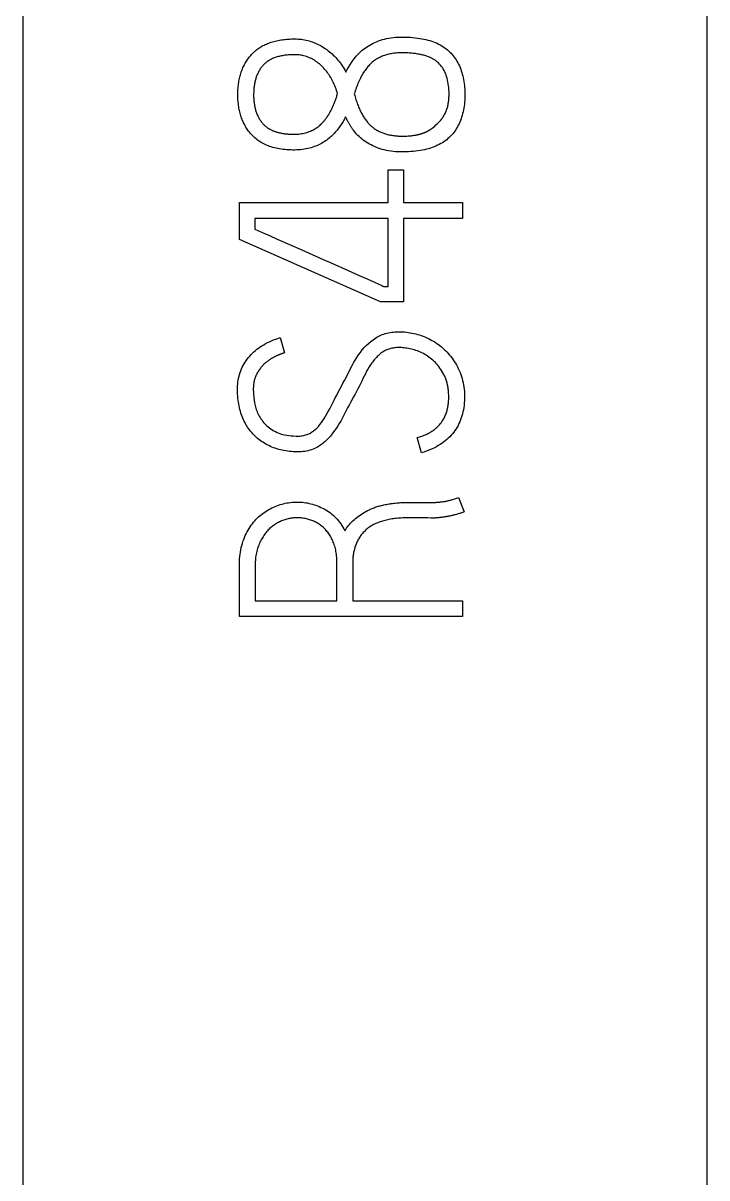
# Model space of a CAD drawing. Header units: inches. Extents: x 9000 to 22395, y 8106 to 17135.
# Drawn here: x 10056.42 to 10067.31, y 8318.05 to 8336.45 of the extents above; entities that cross this region are included whole.
import ezdxf

# ---------------------------------------------------------------- set-up
doc = ezdxf.new("R2010")
doc.units = ezdxf.units.IN
doc.header["$MEASUREMENT"] = 0
doc.layers.add('20000_FRONT_O', color=7, linetype='Continuous')
doc.layers.add('20500_FRONT_O_LABELING', color=7, linetype='Continuous')

# ---------------------------------------------------------------- blocks, each defined once
blk = doc.blocks.new('A$C21A67833')
at = {"layer": '20000_FRONT_O', "linetype": 'Continuous'}
for p, q in [((0, 0), (0, 100)), ((4.9, 28.9), (4.9, 8.3))]:
    blk.add_line(p, q, dxfattribs=at)
at = {"layer": '20500_FRONT_O_LABELING', "linetype": 'Continuous'}
for p, q in [((2.6153, 17.2055), (2.7261, 17.2055)), ((2.6153, 16.9701), (2.6153, 17.2055)), ((2.7261, 17.2055), (2.7261, 16.9701)), ((1.55, 16.9701), (2.6153, 16.9701)), ((1.55, 16.7062), (1.55, 16.9701)), ((2.7261, 16.9701), (3.15, 16.9701)), ((3.15, 16.9701), (3.15, 16.857)), ((2.6153, 16.857), (1.6608, 16.857)), ((1.6608, 16.857), (1.6608, 16.7793)), ((2.6153, 16.3687), (2.6153, 16.857)), ((3.15, 16.857), (2.7261, 16.857)), ((2.7261, 16.857), (2.7261, 16.2579)), ((1.6608, 16.7793), (1.7262, 16.7509)), ((1.7262, 16.7509), (1.7654, 16.7338)), ((1.7654, 16.7338), (1.8214, 16.7091)), ((2.5619, 16.2579), (1.55, 16.7062)), ((1.8214, 16.7091), (1.9971, 16.6318)), ((1.9971, 16.6318), (2.1506, 16.5636)), ((2.1506, 16.5636), (2.2126, 16.536)), ((2.2126, 16.536), (2.3289, 16.484)), ((2.3289, 16.484), (2.4082, 16.4488)), ((2.4082, 16.4488), (2.4662, 16.423)), ((2.4662, 16.423), (2.4973, 16.4091)), ((2.4973, 16.4091), (2.5713, 16.3757)), ((2.5863, 16.3687), (2.6153, 16.3687)), ((2.7261, 16.2579), (2.5619, 16.2579)), ((1.8429, 16.0024), (1.8741, 15.8935)), ((2.8548, 15.177), (2.824, 15.2856)), ((2.8678, 14.8194), (2.9091, 14.8194)), ((3.1211, 14.8571), (3.1611, 14.7528)), ((2.9013, 14.7109), (2.7546, 14.7108)), ((2.9215, 14.7086), (2.9013, 14.7109)), ((1.6631, 14.3712), (1.6631, 14.116)), ((2.2489, 14.116), (2.2489, 14.3919)), ((2.362, 14.3742), (2.362, 14.116)), ((1.6631, 14.116), (2.2489, 14.116)), ((2.362, 14.116), (3.15, 14.116)), ((3.15, 14.116), (3.15, 14.0029)), ((3.15, 14.0029), (1.55, 14.0029))]:
    blk.add_line(p, q, dxfattribs=at)
for points in [[(1.6387, 17.4561), (1.6329, 17.4627), (1.6272, 17.4693), (1.6217, 17.4762), (1.6164, 17.4831), (1.6112, 17.4902), (1.6062, 17.4974), (1.6014, 17.5047), (1.5968, 17.5121), (1.5924, 17.5197), (1.5881, 17.5274), (1.584, 17.5352), (1.5801, 17.5432), (1.5764, 17.5512), (1.5728, 17.5594), (1.5694, 17.5678), (1.5662, 17.5762), (1.5632, 17.5848), (1.5603, 17.5935), (1.5576, 17.6024), (1.5552, 17.6113), (1.5528, 17.6204), (1.5507, 17.6296), (1.5487, 17.639), (1.547, 17.6485), (1.5454, 17.6581), (1.5439, 17.6678), (1.5427, 17.6777), (1.5416, 17.6877), (1.5407, 17.6978), (1.54, 17.708), (1.5395, 17.7184), (1.5391, 17.7289), (1.539, 17.7503), (1.5392, 17.7609), (1.5395, 17.7714), (1.54, 17.7817), (1.5407, 17.7919), (1.5416, 17.802), (1.5427, 17.812), (1.5439, 17.8218), (1.5453, 17.8315), (1.5469, 17.8411), (1.5486, 17.8506), (1.5506, 17.8599), (1.5526, 17.869), (1.5549, 17.8781), (1.5574, 17.887), (1.56, 17.8958), (1.5628, 17.9045), (1.5657, 17.913), (1.5689, 17.9214), (1.5722, 17.9296), (1.5757, 17.9378), (1.5793, 17.9458), (1.5832, 17.9537), (1.5872, 17.9614), (1.5913, 17.969), (1.5957, 17.9765), (1.6002, 17.9839), (1.6049, 17.9911), (1.6098, 17.9982), (1.6148, 18.0052), (1.62, 18.012), (1.6254, 18.0187), (1.631, 18.0253), (1.6367, 18.0317), (1.6426, 18.038), (1.6487, 18.0442), (1.655, 18.0502), (1.6614, 18.0559), (1.668, 18.0615), (1.6748, 18.0669), (1.6818, 18.0722), (1.6889, 18.0772), (1.6962, 18.0821), (1.7037, 18.0867), (1.7114, 18.0912), (1.7192, 18.0955), (1.7272, 18.0997), (1.7354, 18.1036), (1.7438, 18.1073), (1.7523, 18.1109), (1.761, 18.1143), (1.7699, 18.1175), (1.7789, 18.1205), (1.7881, 18.1234), (1.7975, 18.126), (1.8071, 18.1285), (1.8169, 18.1308), (1.8268, 18.1329), (1.8369, 18.1348), (1.8471, 18.1365), (1.8576, 18.1381), (1.8682, 18.1395), (1.879, 18.1407), (1.8899, 18.1417), (1.901, 18.1425), (1.9123, 18.1431), (1.9238, 18.1436), (1.9354, 18.1438), (1.9472, 18.1439), (1.9591, 18.1438), (1.9708, 18.1432), (1.9825, 18.1424), (1.9941, 18.1411), (2.0056, 18.1396), (2.0169, 18.1376), (2.0282, 18.1354), (2.0395, 18.1327), (2.0506, 18.1298), (2.0616, 18.1264), (2.0725, 18.1227), (2.0834, 18.1187), (2.0941, 18.1143), (2.1048, 18.1096), (2.1153, 18.1045), (2.1258, 18.0991), (2.1362, 18.0933), (2.1465, 18.0872), (2.1567, 18.0807), (2.1667, 18.0739), (2.1766, 18.0669), (2.1863, 18.0595), (2.1957, 18.052), (2.205, 18.0441), (2.2141, 18.036), (2.2229, 18.0276), (2.2316, 18.019), (2.2401, 18.0101), (2.2484, 18.0009), (2.2564, 17.9915), (2.2643, 17.9818), (2.2719, 17.9719), (2.2794, 17.9617), (2.2867, 17.9512), (2.2937, 17.9404), (2.3005, 17.9294), (2.3072, 17.9182), (2.3136, 17.9066)], [(2.3136, 17.9066), (2.3184, 17.9161), (2.3234, 17.9255), (2.3342, 17.9444), (2.3459, 17.9633), (2.3585, 17.9821), (2.3651, 17.9916), (2.372, 18.001), (2.3793, 18.0102), (2.3869, 18.0193), (2.3949, 18.0282), (2.4033, 18.0369), (2.412, 18.0454), (2.4212, 18.0538), (2.4307, 18.062), (2.4405, 18.07), (2.4508, 18.0778), (2.4614, 18.0853), (2.4724, 18.0926), (2.4838, 18.0995), (2.4956, 18.106), (2.5077, 18.1123), (2.5203, 18.1182), (2.5332, 18.1238), (2.5465, 18.1291), (2.5603, 18.1341), (2.5744, 18.1388), (2.589, 18.1429), (2.6042, 18.1464), (2.6198, 18.1495), (2.6359, 18.1521), (2.6525, 18.1541), (2.6696, 18.1556), (2.6872, 18.1567), (2.7052, 18.1572), (2.7236, 18.1572), (2.7417, 18.1569), (2.7595, 18.1563), (2.7768, 18.1553), (2.7938, 18.154), (2.8103, 18.1523), (2.8265, 18.1503), (2.8422, 18.148), (2.8576, 18.1454), (2.8725, 18.1424), (2.8871, 18.1391), (2.9013, 18.1354), (2.915, 18.1315), (2.9284, 18.1272), (2.9414, 18.1225), (2.954, 18.1175), (2.9662, 18.1122), (2.978, 18.1066), (2.9894, 18.1006), (3.0004, 18.0943), (3.011, 18.0877), (3.0213, 18.0807), (3.0311, 18.0734), (3.0405, 18.0657), (3.0496, 18.0577), (3.0582, 18.0494), (3.0665, 18.0408), (3.0745, 18.0319), (3.0821, 18.0227), (3.0894, 18.0133), (3.0964, 18.0036), (3.103, 17.9936), (3.1093, 17.9833), (3.1153, 17.9727), (3.1209, 17.9619), (3.1262, 17.9508), (3.1311, 17.9394), (3.1357, 17.9277), (3.14, 17.9157), (3.144, 17.9035), (3.1476, 17.891), (3.1509, 17.8782), (3.1539, 17.8652), (3.1565, 17.8518), (3.1588, 17.8382), (3.1608, 17.8243), (3.1624, 17.8102), (3.1637, 17.7957), (3.1646, 17.781), (3.1653, 17.766), (3.1656, 17.7507), (3.1655, 17.7353), (3.1652, 17.72), (3.1645, 17.7051), (3.1634, 17.6904), (3.162, 17.676), (3.1603, 17.6619), (3.1582, 17.648), (3.1558, 17.6345), (3.153, 17.6212), (3.1499, 17.6082), (3.1465, 17.5954), (3.1427, 17.5829), (3.1386, 17.5707), (3.1341, 17.5588), (3.1293, 17.5472), (3.1242, 17.5358), (3.1187, 17.5247), (3.1129, 17.5139), (3.1067, 17.5034), (3.1002, 17.4931), (3.0933, 17.4832), (3.0861, 17.4735), (3.0786, 17.4641), (3.0707, 17.4549), (3.0625, 17.446), (3.0539, 17.4375), (3.0449, 17.4292), (3.0356, 17.4213), (3.0258, 17.4138), (3.0155, 17.4065), (3.0049, 17.3997), (2.9939, 17.3931), (2.9824, 17.3869), (2.9706, 17.3811), (2.9583, 17.3756), (2.9456, 17.3704), (2.9326, 17.3656), (2.9191, 17.3611), (2.9051, 17.357), (2.8908, 17.3532), (2.8761, 17.3497), (2.8609, 17.3466), (2.8454, 17.3438), (2.8294, 17.3414), (2.8131, 17.3393), (2.7963, 17.3375), (2.7791, 17.3361), (2.7615, 17.3351), (2.7434, 17.3343), (2.725, 17.3339), (2.7062, 17.3339), (2.6878, 17.3343), (2.6698, 17.3353), (2.6524, 17.3367), (2.6355, 17.3387), (2.6191, 17.3412), (2.6032, 17.3441), (2.5879, 17.3476), (2.5731, 17.3516), (2.5589, 17.356), (2.545, 17.3608), (2.5316, 17.366), (2.5185, 17.3715), (2.5058, 17.3773), (2.4935, 17.3834), (2.4815, 17.3899), (2.4699, 17.3967), (2.4587, 17.4038), (2.4479, 17.4112), (2.4374, 17.419), (2.4273, 17.427), (2.4175, 17.4352), (2.4081, 17.4437), (2.3991, 17.4525), (2.3904, 17.4615), (2.3821, 17.4708), (2.3742, 17.4804), (2.3666, 17.4902)], [(2.2535, 17.7513), (2.25, 17.7629), (2.2464, 17.7743), (2.2426, 17.7856), (2.2386, 17.7966), (2.2343, 17.8073), (2.2299, 17.8179), (2.2253, 17.8283), (2.2204, 17.8384), (2.2154, 17.8483), (2.2101, 17.8581), (2.2046, 17.8675), (2.199, 17.8768), (2.1931, 17.8859), (2.187, 17.8947), (2.1807, 17.9034), (2.1742, 17.9118), (2.1675, 17.92), (2.1606, 17.928), (2.1534, 17.9357), (2.1461, 17.9433), (2.1385, 17.9506), (2.1308, 17.9577), (2.1229, 17.9645), (2.115, 17.971), (2.107, 17.9771), (2.0989, 17.9829), (2.0907, 17.9884), (2.0824, 17.9935), (2.074, 17.9983), (2.0656, 18.0028), (2.057, 18.0069), (2.0484, 18.0107), (2.0397, 18.0142), (2.0309, 18.0174), (2.022, 18.0202), (2.013, 18.0227), (2.0039, 18.0248), (1.9948, 18.0266), (1.9855, 18.0281), (1.9761, 18.0293), (1.9667, 18.0301), (1.9571, 18.0306), (1.9475, 18.0308), (1.9379, 18.0307), (1.9285, 18.0305), (1.9192, 18.0302), (1.9101, 18.0297), (1.9011, 18.0291), (1.8924, 18.0283), (1.8838, 18.0274), (1.8753, 18.0263), (1.8671, 18.0251), (1.859, 18.0237), (1.8511, 18.0223), (1.8433, 18.0206), (1.8357, 18.0188), (1.8283, 18.0169), (1.821, 18.0149), (1.8139, 18.0127), (1.807, 18.0103), (1.8003, 18.0078), (1.7937, 18.0052), (1.7873, 18.0024), (1.781, 17.9995), (1.7749, 17.9964), (1.769, 17.9932), (1.7633, 17.9899), (1.7577, 17.9864), (1.7523, 17.9828), (1.747, 17.979), (1.7419, 17.975), (1.737, 17.971), (1.7323, 17.9668), (1.7277, 17.9624), (1.7233, 17.9579), (1.7191, 17.9533), (1.715, 17.9485), (1.711, 17.9437), (1.7072, 17.9387), (1.7034, 17.9336), (1.6998, 17.9284), (1.6964, 17.9231), (1.6931, 17.9176), (1.6899, 17.9121), (1.6868, 17.9064), (1.6839, 17.9007), (1.681, 17.8948), (1.6784, 17.8888), (1.6758, 17.8827), (1.6734, 17.8764), (1.6711, 17.8701), (1.6689, 17.8636), (1.6669, 17.8571), (1.665, 17.8504), (1.6632, 17.8436), (1.6616, 17.8367), (1.6601, 17.8297), (1.6587, 17.8226), (1.6574, 17.8153), (1.6563, 17.808), (1.6553, 17.8005), (1.6545, 17.7929), (1.6538, 17.7852), (1.6532, 17.7774), (1.6527, 17.7695), (1.6524, 17.7614), (1.6521, 17.7532), (1.6521, 17.745), (1.6521, 17.7367), (1.6523, 17.7285), (1.6526, 17.7205), (1.6531, 17.7125), (1.6537, 17.7047), (1.6544, 17.6969), (1.6552, 17.6893), (1.6562, 17.6818), (1.6573, 17.6744), (1.6585, 17.6672), (1.6599, 17.66), (1.6614, 17.653), (1.663, 17.646), (1.6647, 17.6392), (1.6666, 17.6325), (1.6686, 17.6259), (1.6708, 17.6194), (1.673, 17.6131), (1.6755, 17.6068), (1.678, 17.6007), (1.6807, 17.5946), (1.6835, 17.5887), (1.6864, 17.5829), (1.6895, 17.5772), (1.6927, 17.5716), (1.696, 17.5662), (1.6994, 17.5608), (1.703, 17.5556), (1.7068, 17.5504), (1.7106, 17.5454), (1.7146, 17.5405), (1.7187, 17.5357)], [(2.9306, 17.5036), (2.94, 17.5111), (2.9494, 17.519), (2.9589, 17.5273), (2.9683, 17.5361), (2.9777, 17.5452), (2.9824, 17.5499), (2.987, 17.5548), (2.9913, 17.5597), (2.9956, 17.5648), (2.9997, 17.5699), (3.0036, 17.5752), (3.0074, 17.5805), (3.011, 17.586), (3.0145, 17.5916), (3.0178, 17.5972), (3.0209, 17.603), (3.024, 17.6089), (3.0268, 17.6149), (3.0295, 17.621), (3.0321, 17.6272), (3.0345, 17.6335), (3.0367, 17.6399), (3.0389, 17.6464), (3.0408, 17.6531), (3.0426, 17.6598), (3.0443, 17.6666), (3.0458, 17.6736), (3.0471, 17.6806), (3.0483, 17.6878), (3.0493, 17.695), (3.0502, 17.7024), (3.051, 17.7099), (3.0516, 17.7174), (3.052, 17.7251), (3.0523, 17.7329), (3.0525, 17.7487), (3.0521, 17.7644), (3.0514, 17.7796), (3.0503, 17.7944), (3.0487, 17.8087), (3.0468, 17.8226), (3.0444, 17.8361), (3.0416, 17.8491), (3.0385, 17.8617), (3.0349, 17.8739), (3.0308, 17.8857), (3.0264, 17.897), (3.0216, 17.9078), (3.0163, 17.9183), (3.0107, 17.9283), (3.0046, 17.9379), (2.9981, 17.947), (2.9912, 17.9557), (2.9839, 17.964), (2.9762, 17.9719), (2.9721, 17.9756), (2.9679, 17.9793), (2.9635, 17.9829), (2.959, 17.9863), (2.9543, 17.9897), (2.9495, 17.993), (2.9445, 17.9961), (2.9393, 17.9992), (2.934, 18.0021), (2.9286, 18.005), (2.923, 18.0077), (2.9172, 18.0104), (2.9113, 18.013), (2.9052, 18.0154), (2.8989, 18.0178), (2.8925, 18.02), (2.886, 18.0222), (2.8793, 18.0242), (2.8724, 18.0262), (2.8654, 18.028), (2.8583, 18.0298), (2.8509, 18.0314), (2.8435, 18.033), (2.8358, 18.0344), (2.828, 18.0357), (2.8201, 18.037), (2.812, 18.0381), (2.8038, 18.0392), (2.7954, 18.0401), (2.7868, 18.041), (2.7781, 18.0417), (2.7692, 18.0424), (2.7602, 18.0429), (2.751, 18.0434), (2.7417, 18.0437), (2.7322, 18.044), (2.7226, 18.0441), (2.7128, 18.0441), (2.703, 18.044), (2.6934, 18.0437), (2.6839, 18.0433), (2.6746, 18.0426), (2.6654, 18.0417), (2.6563, 18.0407), (2.6474, 18.0394), (2.6386, 18.038), (2.63, 18.0363), (2.6215, 18.0345), (2.6132, 18.0325), (2.605, 18.0303), (2.597, 18.0278), (2.5891, 18.0253), (2.5814, 18.0225), (2.5737, 18.0195), (2.5663, 18.0163), (2.559, 18.013), (2.5518, 18.0094), (2.5448, 18.0057), (2.5379, 18.0018), (2.5312, 17.9976), (2.5246, 17.9933), (2.5182, 17.9888), (2.5119, 17.9841), (2.5058, 17.9793), (2.4998, 17.9742), (2.4939, 17.9689), (2.4881, 17.9634), (2.4824, 17.9576), (2.4768, 17.9516), (2.4713, 17.9454), (2.4659, 17.9389), (2.4606, 17.9322), (2.4554, 17.9253), (2.4503, 17.9181), (2.4452, 17.9107), (2.4403, 17.903), (2.4354, 17.8952), (2.4307, 17.887), (2.426, 17.8787), (2.4214, 17.8701), (2.4169, 17.8613), (2.4125, 17.8522), (2.4082, 17.843), (2.404, 17.8334), (2.3998, 17.8237), (2.3958, 17.8137), (2.3918, 17.8035), (2.388, 17.7931), (2.3842, 17.7824), (2.3805, 17.7715), (2.3769, 17.7603), (2.3734, 17.749)], [(1.945, 17.4603), (1.9554, 17.4607), (1.9656, 17.4613), (1.9757, 17.4622), (1.9856, 17.4634), (1.9954, 17.4649), (2.0049, 17.4667), (2.0143, 17.4687), (2.0236, 17.471), (2.0326, 17.4736), (2.0415, 17.4764), (2.0502, 17.4796), (2.0588, 17.483), (2.0672, 17.4867), (2.0754, 17.4907), (2.0834, 17.4949), (2.0913, 17.4995), (2.099, 17.5043), (2.1065, 17.5094), (2.1138, 17.5147), (2.121, 17.5204), (2.128, 17.5263), (2.1348, 17.5325), (2.1382, 17.5357), (2.1415, 17.539), (2.1448, 17.5424), (2.148, 17.5458), (2.1513, 17.5494), (2.1545, 17.553), (2.1576, 17.5567), (2.1608, 17.5605), (2.1639, 17.5643), (2.167, 17.5683), (2.17, 17.5723), (2.173, 17.5764), (2.176, 17.5806), (2.179, 17.5849), (2.1819, 17.5893), (2.1848, 17.5937), (2.1877, 17.5983), (2.1905, 17.6029), (2.1933, 17.6076), (2.1961, 17.6123), (2.1989, 17.6172), (2.2016, 17.6221), (2.2042, 17.6271), (2.2069, 17.6322), (2.2095, 17.6374), (2.2121, 17.6427), (2.2147, 17.648), (2.2172, 17.6534), (2.2197, 17.6589), (2.2222, 17.6645), (2.2246, 17.6702), (2.227, 17.676), (2.2294, 17.6818), (2.2317, 17.6877), (2.234, 17.6937), (2.2363, 17.6998), (2.2386, 17.7059), (2.2408, 17.7121), (2.243, 17.7185), (2.2451, 17.7249), (2.2473, 17.7313), (2.2494, 17.7379), (2.2514, 17.7445), (2.2535, 17.7513)], [(2.3734, 17.749), (2.3761, 17.7391), (2.3788, 17.7293), (2.3817, 17.7198), (2.3846, 17.7104), (2.3876, 17.7012), (2.3906, 17.6921), (2.3937, 17.6833), (2.3969, 17.6746), (2.4002, 17.6661), (2.4035, 17.6577), (2.4069, 17.6496), (2.4104, 17.6416), (2.414, 17.6337), (2.4176, 17.6261), (2.4213, 17.6186), (2.4251, 17.6113), (2.429, 17.6042), (2.4329, 17.5972), (2.4369, 17.5905), (2.441, 17.5839), (2.4451, 17.5774), (2.4493, 17.5712), (2.4536, 17.5651), (2.458, 17.5592), (2.4624, 17.5535), (2.4669, 17.5479), (2.4715, 17.5425), (2.4762, 17.5373), (2.4809, 17.5323), (2.4857, 17.5274), (2.4906, 17.5227), (2.4956, 17.5182), (2.5006, 17.5139), (2.5058, 17.5097), (2.5111, 17.5056), (2.5165, 17.5016), (2.522, 17.4978), (2.5277, 17.4942), (2.5335, 17.4906), (2.5394, 17.4872), (2.5454, 17.484), (2.5515, 17.4808), (2.5578, 17.4778), (2.5642, 17.475), (2.5707, 17.4723), (2.5773, 17.4697), (2.584, 17.4672), (2.5909, 17.4649), (2.5979, 17.4628), (2.605, 17.4608), (2.6122, 17.4589), (2.6196, 17.4571), (2.627, 17.4555), (2.6346, 17.454), (2.6423, 17.4527), (2.6502, 17.4515), (2.6581, 17.4504), (2.6662, 17.4495), (2.6744, 17.4488), (2.6827, 17.4481), (2.6912, 17.4476), (2.6997, 17.4473), (2.7084, 17.4471), (2.7172, 17.447), (2.726, 17.447), (2.7345, 17.4472), (2.7429, 17.4474), (2.751, 17.4477), (2.759, 17.4482), (2.7667, 17.4487), (2.7742, 17.4493), (2.7815, 17.45), (2.7885, 17.4508), (2.7954, 17.4517), (2.802, 17.4527), (2.8118, 17.4544)], [(2.3113, 17.5848), (2.3026, 17.5689), (2.298, 17.5609), (2.2933, 17.553), (2.2884, 17.5451), (2.2834, 17.5371), (2.2782, 17.5292), (2.2729, 17.5212), (2.2673, 17.5133), (2.2617, 17.5053), (2.2558, 17.4973), (2.2497, 17.4895), (2.2434, 17.4817), (2.2368, 17.4742), (2.23, 17.4667), (2.2229, 17.4594), (2.2156, 17.4522), (2.2081, 17.4452), (2.2003, 17.4384), (2.1923, 17.4316), (2.1841, 17.4251), (2.1756, 17.4187), (2.1668, 17.4125), (2.1578, 17.4065), (2.1485, 17.4008), (2.1389, 17.3953), (2.1291, 17.3901), (2.119, 17.3851), (2.1086, 17.3803), (2.0979, 17.3758), (2.087, 17.3715), (2.0758, 17.3675), (2.0642, 17.3638), (2.0524, 17.3604), (2.0402, 17.3575), (2.0278, 17.3549), (2.015, 17.3527), (2.0019, 17.3508), (1.9885, 17.3494), (1.9747, 17.3483), (1.9607, 17.3476), (1.9464, 17.3472), (1.9318, 17.3472), (1.9175, 17.3476), (1.9034, 17.3482), (1.8896, 17.3491), (1.8761, 17.3502), (1.8629, 17.3517), (1.8499, 17.3535), (1.8371, 17.3555), (1.8247, 17.3578), (1.8125, 17.3604), (1.8006, 17.3633), (1.7889, 17.3665), (1.7775, 17.3699), (1.7664, 17.3737), (1.7555, 17.3777), (1.7449, 17.3821), (1.7346, 17.3867), (1.7246, 17.3915), (1.7148, 17.3967), (1.7053, 17.4022), (1.696, 17.4079), (1.687, 17.414), (1.6783, 17.4203), (1.6699, 17.4269), (1.6617, 17.4337), (1.6538, 17.4409), (1.6461, 17.4484), (1.6387, 17.4561)], [(2.3666, 17.4902), (2.3638, 17.494), (2.3611, 17.4979), (2.3585, 17.5017), (2.3558, 17.5056), (2.3532, 17.5094), (2.3507, 17.5133), (2.3482, 17.5171), (2.3457, 17.521), (2.3432, 17.5249), (2.3408, 17.5288), (2.3385, 17.5327), (2.3361, 17.5367), (2.3339, 17.5406), (2.3316, 17.5446), (2.3294, 17.5485), (2.3272, 17.5525), (2.3251, 17.5565), (2.323, 17.5605), (2.321, 17.5645), (2.319, 17.5685), (2.317, 17.5726), (2.3151, 17.5766), (2.3132, 17.5807), (2.3113, 17.5848)], [(1.7187, 17.5357), (1.7215, 17.5326), (1.7244, 17.5296), (1.7274, 17.5266), (1.7304, 17.5237), (1.7336, 17.5208), (1.7368, 17.518), (1.7401, 17.5153), (1.7434, 17.5127), (1.7469, 17.5101), (1.7504, 17.5075), (1.7541, 17.5051), (1.7578, 17.5027), (1.7616, 17.5004), (1.7654, 17.4981), (1.7694, 17.4959), (1.7734, 17.4938), (1.7775, 17.4917), (1.7817, 17.4897), (1.786, 17.4878), (1.7903, 17.4859), (1.7948, 17.4841), (1.7993, 17.4824), (1.8039, 17.4807), (1.8086, 17.4791), (1.8133, 17.4776), (1.8182, 17.4761), (1.8231, 17.4747), (1.8281, 17.4734), (1.8332, 17.4721), (1.8383, 17.4709), (1.8436, 17.4697), (1.8489, 17.4687), (1.8543, 17.4677), (1.8598, 17.4667), (1.8653, 17.4658), (1.871, 17.465), (1.8767, 17.4643), (1.8825, 17.4636), (1.8884, 17.463), (1.8944, 17.4624), (1.9004, 17.4619), (1.9065, 17.4615), (1.9127, 17.4611), (1.919, 17.4608), (1.9254, 17.4606), (1.9318, 17.4604), (1.9384, 17.4603), (1.945, 17.4603)], [(2.8118, 17.4544), (2.8152, 17.455), (2.8186, 17.4557), (2.822, 17.4564), (2.8253, 17.4571), (2.8286, 17.4578), (2.8318, 17.4586), (2.835, 17.4593), (2.8382, 17.4602), (2.8414, 17.461), (2.8445, 17.4618), (2.8475, 17.4627), (2.8506, 17.4636), (2.8536, 17.4646), (2.8565, 17.4655), (2.8595, 17.4665), (2.8624, 17.4675), (2.8652, 17.4685), (2.8681, 17.4696), (2.8709, 17.4706), (2.8736, 17.4717), (2.8764, 17.4728), (2.8791, 17.474), (2.8818, 17.4751), (2.8844, 17.4763), (2.8871, 17.4775), (2.8897, 17.4787), (2.8923, 17.48), (2.8949, 17.4812), (2.8974, 17.4825), (2.8999, 17.4838), (2.9024, 17.4852), (2.9049, 17.4866), (2.9074, 17.488), (2.9098, 17.4894), (2.9122, 17.4908), (2.9146, 17.4923), (2.9169, 17.4938), (2.9193, 17.4954), (2.9216, 17.4969), (2.9239, 17.4985), (2.9261, 17.5002), (2.9284, 17.5019), (2.9306, 17.5036)], [(2.5713, 16.3757), (2.5788, 16.3723), (2.5816, 16.371), (2.5838, 16.37), (2.5854, 16.3692), (2.5863, 16.3687)], [(2.1091, 15.218), (2.0992, 15.2124), (2.0889, 15.2073), (2.0782, 15.2027), (2.0671, 15.1986), (2.0556, 15.195), (2.0437, 15.1918), (2.0315, 15.1892), (2.0189, 15.1871), (2.0059, 15.1855), (1.9925, 15.1843), (1.9787, 15.1837), (1.9646, 15.1835), (1.9504, 15.1838), (1.9365, 15.1843), (1.9227, 15.1853), (1.9091, 15.1865), (1.8958, 15.1881), (1.8826, 15.1901), (1.8695, 15.1924), (1.8567, 15.195), (1.8441, 15.198), (1.8316, 15.2013), (1.8194, 15.205), (1.8073, 15.209), (1.7954, 15.2134), (1.7837, 15.2181), (1.7723, 15.2231), (1.7611, 15.2284), (1.7501, 15.2339), (1.7394, 15.2397), (1.7289, 15.2459), (1.7187, 15.2522), (1.7087, 15.2589), (1.699, 15.2658), (1.6895, 15.273), (1.6803, 15.2805), (1.6714, 15.2883), (1.6626, 15.2963), (1.6542, 15.3046), (1.646, 15.3132), (1.6381, 15.322), (1.6304, 15.3311), (1.6231, 15.3405), (1.6161, 15.3502), (1.6093, 15.3601), (1.6029, 15.3703), (1.5967, 15.3808), (1.5908, 15.3916), (1.5852, 15.4026), (1.5798, 15.4139), (1.5748, 15.4255), (1.57, 15.4374), (1.5655, 15.4495), (1.5613, 15.4619), (1.5575, 15.4745), (1.554, 15.4872), (1.5508, 15.5002), (1.5479, 15.5134), (1.5454, 15.5268), (1.5432, 15.5403), (1.5413, 15.5541), (1.5397, 15.5681), (1.5385, 15.5823), (1.5376, 15.5967), (1.537, 15.6113), (1.5367, 15.626), (1.5368, 15.6409), (1.5373, 15.6556), (1.5384, 15.6701), (1.54, 15.6843), (1.542, 15.6983), (1.5446, 15.7121), (1.5477, 15.7257), (1.5513, 15.739), (1.5554, 15.7521), (1.56, 15.765), (1.5651, 15.7776), (1.5707, 15.79), (1.5768, 15.8022), (1.5834, 15.8141), (1.5905, 15.8258), (1.5982, 15.8373), (1.6063, 15.8485), (1.6149, 15.8595), (1.624, 15.8703), (1.6336, 15.8807), (1.6435, 15.8907), (1.6539, 15.9005), (1.6646, 15.9099), (1.6758, 15.919), (1.6875, 15.9278), (1.6995, 15.9362), (1.712, 15.9443), (1.7248, 15.952), (1.7381, 15.9595), (1.7518, 15.9666), (1.766, 15.9734), (1.7805, 15.9798), (1.7955, 15.986), (1.8109, 15.9918), (1.8267, 15.9972), (1.8429, 16.0024)], [(2.2811, 15.6541), (2.2923, 15.6752), (2.3033, 15.6963), (2.3143, 15.7174), (2.3252, 15.7385), (2.3359, 15.7597), (2.3466, 15.7809), (2.3574, 15.8017), (2.3686, 15.8219), (2.3802, 15.8416), (2.3921, 15.8607), (2.4045, 15.8791), (2.4173, 15.897), (2.4306, 15.9143), (2.4445, 15.9307), (2.4593, 15.9463), (2.4747, 15.9611), (2.491, 15.9749), (2.5079, 15.9877), (2.5256, 15.9997), (2.5348, 16.0053), (2.5441, 16.0106), (2.5537, 16.0156), (2.5637, 16.0201), (2.5739, 16.0243), (2.5844, 16.0281), (2.5952, 16.0315), (2.6064, 16.0345), (2.6178, 16.0371), (2.6295, 16.0394), (2.6416, 16.0412), (2.6539, 16.0426), (2.6666, 16.0437), (2.6796, 16.0444), (2.6928, 16.0446), (2.7063, 16.0445), (2.7198, 16.044), (2.7332, 16.0431), (2.7466, 16.0418), (2.76, 16.0401), (2.7734, 16.038), (2.7867, 16.0355), (2.8001, 16.0326), (2.8134, 16.0293), (2.8266, 16.0257), (2.8399, 16.0216), (2.8531, 16.0171), (2.8663, 16.0123), (2.8794, 16.0071), (2.8922, 16.0015), (2.9048, 15.9957), (2.9172, 15.9894), (2.9294, 15.9829), (2.9413, 15.976), (2.953, 15.9688), (2.9644, 15.9612), (2.9757, 15.9533), (2.9866, 15.945), (2.9974, 15.9364), (3.0079, 15.9275), (3.0182, 15.9182), (3.0282, 15.9086), (3.0379, 15.8986), (3.0473, 15.8883), (3.0565, 15.8777), (3.0653, 15.8667), (3.0739, 15.8554), (3.0821, 15.8438), (3.09, 15.8318), (3.0977, 15.8194), (3.105, 15.8068), (3.1121, 15.7937), (3.1188, 15.7804), (3.1252, 15.7667), (3.1311, 15.7527), (3.1366, 15.7385), (3.1415, 15.724), (3.1459, 15.7093), (3.1498, 15.6944), (3.1533, 15.6791), (3.1562, 15.6636), (3.1586, 15.6479), (3.1605, 15.6319), (3.162, 15.6156), (3.1629, 15.5991), (3.1633, 15.5823), (3.1632, 15.5654), (3.1626, 15.5488), (3.1616, 15.5325), (3.16, 15.5164), (3.1579, 15.5007), (3.1553, 15.4854), (3.1523, 15.4703), (3.1487, 15.4555), (3.1446, 15.4411), (3.1401, 15.427), (3.135, 15.4131), (3.1295, 15.3996), (3.1234, 15.3864), (3.1169, 15.3735), (3.1098, 15.3609), (3.1023, 15.3487), (3.0943, 15.3367), (3.0858, 15.325), (3.0768, 15.3137), (3.0673, 15.3028), (3.0574, 15.2922), (3.0471, 15.282), (3.0363, 15.2721), (3.025, 15.2626), (3.0133, 15.2535), (3.0012, 15.2447), (2.9886, 15.2363), (2.9756, 15.2283), (2.9621, 15.2206), (2.9481, 15.2133), (2.9337, 15.2063), (2.9188, 15.1998), (2.9035, 15.1935), (2.8877, 15.1877), (2.8715, 15.1822), (2.8548, 15.177)], [(2.5808, 15.9016), (2.5744, 15.8972), (2.5681, 15.8926), (2.5619, 15.8878), (2.5558, 15.8828), (2.5498, 15.8777), (2.5439, 15.8723), (2.5381, 15.8667), (2.5324, 15.8609), (2.5268, 15.855), (2.5213, 15.8488), (2.5159, 15.8425), (2.5106, 15.8359), (2.5054, 15.8291), (2.5003, 15.8222), (2.4952, 15.8151), (2.4903, 15.8078), (2.4805, 15.7927), (2.471, 15.7771), (2.4617, 15.7609), (2.4526, 15.744), (2.4438, 15.7266), (2.4352, 15.7087), (2.4266, 15.6903), (2.4177, 15.6718), (2.4084, 15.6532), (2.3988, 15.6344), (2.3889, 15.6155), (2.3787, 15.5963), (2.3681, 15.577), (2.3467, 15.5382)], [(2.824, 15.2856), (2.8326, 15.288), (2.841, 15.2906), (2.8493, 15.2933), (2.8574, 15.2962), (2.8653, 15.2991), (2.8731, 15.3022), (2.8807, 15.3054), (2.8881, 15.3087), (2.8954, 15.3121), (2.9025, 15.3157), (2.9094, 15.3193), (2.9162, 15.3231), (2.9228, 15.3271), (2.9292, 15.3311), (2.9355, 15.3353), (2.9416, 15.3396), (2.9475, 15.344), (2.9533, 15.3485), (2.9589, 15.3532), (2.9643, 15.3579), (2.9696, 15.3628), (2.9747, 15.3679), (2.9796, 15.373), (2.9844, 15.3783), (2.989, 15.3836), (2.9934, 15.3892), (2.9977, 15.3948), (3.0018, 15.4005), (3.0057, 15.4064), (3.0095, 15.4124), (3.0131, 15.4185), (3.0165, 15.4248), (3.0198, 15.4311), (3.0229, 15.4376), (3.0258, 15.4442), (3.0286, 15.451), (3.0312, 15.4578), (3.0336, 15.4648), (3.0359, 15.4719), (3.038, 15.4791), (3.0399, 15.4865), (3.0417, 15.4939), (3.0433, 15.5015), (3.0447, 15.5092), (3.046, 15.5171), (3.0471, 15.525), (3.048, 15.5331), (3.0488, 15.5413), (3.0494, 15.5496), (3.0498, 15.558), (3.0501, 15.5666), (3.0502, 15.5753), (3.0501, 15.584), (3.0499, 15.5926), (3.0496, 15.601), (3.0491, 15.6094), (3.0485, 15.6176), (3.0477, 15.6257), (3.0468, 15.6337), (3.0457, 15.6415), (3.0445, 15.6492), (3.0431, 15.6568), (3.0416, 15.6643), (3.0399, 15.6717), (3.0381, 15.6789), (3.0361, 15.686), (3.034, 15.693), (3.0318, 15.6999), (3.0294, 15.7067), (3.0268, 15.7133), (3.0241, 15.7199), (3.0212, 15.7263), (3.0182, 15.7326), (3.0151, 15.7387), (3.0084, 15.7507), (3.0014, 15.7624), (2.9943, 15.7736), (2.9868, 15.7844), (2.9791, 15.7948), (2.9712, 15.8048), (2.963, 15.8144), (2.9545, 15.8235), (2.9458, 15.8323), (2.9368, 15.8406), (2.9275, 15.8485), (2.918, 15.856), (2.9083, 15.8631), (2.8985, 15.8699), (2.8885, 15.8762), (2.8784, 15.8822), (2.8682, 15.8879), (2.8578, 15.8931), (2.8473, 15.898), (2.8367, 15.9026), (2.8259, 15.9067), (2.815, 15.9105), (2.804, 15.914), (2.7931, 15.9171), (2.7823, 15.9199), (2.7717, 15.9224), (2.7613, 15.9246), (2.7511, 15.9265), (2.741, 15.9281), (2.7311, 15.9294), (2.7214, 15.9303), (2.7119, 15.931), (2.7026, 15.9314), (2.6935, 15.9315), (2.6846, 15.9313), (2.6759, 15.9309), (2.6674, 15.9302), (2.6591, 15.9292), (2.651, 15.928), (2.643, 15.9265), (2.6353, 15.9248), (2.6278, 15.9228), (2.6205, 15.9205), (2.6134, 15.918), (2.6065, 15.9152), (2.5998, 15.9122), (2.5933, 15.9089), (2.5869, 15.9054), (2.5808, 15.9016)], [(1.7307, 15.8161), (1.7261, 15.8118), (1.7216, 15.8073), (1.7171, 15.8026), (1.7128, 15.7979), (1.7086, 15.793), (1.7045, 15.788), (1.7004, 15.7828), (1.6965, 15.7775), (1.6927, 15.7721), (1.689, 15.7665), (1.6853, 15.7608), (1.6818, 15.755), (1.6784, 15.7491), (1.6751, 15.743), (1.6719, 15.7368), (1.6703, 15.7336), (1.6689, 15.7304), (1.6674, 15.7271), (1.6661, 15.7239), (1.6648, 15.7205), (1.6635, 15.7172), (1.6623, 15.7137), (1.6612, 15.7103), (1.6601, 15.7068), (1.659, 15.7033), (1.6581, 15.6997), (1.6571, 15.6961), (1.6563, 15.6925), (1.6554, 15.6888), (1.6547, 15.685), (1.654, 15.6813), (1.6533, 15.6775), (1.6527, 15.6736), (1.6522, 15.6698), (1.6517, 15.6658), (1.6513, 15.6619), (1.6509, 15.6579), (1.6506, 15.6539), (1.6503, 15.6498), (1.6501, 15.6457), (1.6499, 15.6415), (1.6498, 15.6374), (1.6498, 15.6331), (1.6498, 15.6289), (1.6499, 15.6245), (1.65, 15.6199), (1.6502, 15.6153), (1.6504, 15.6105), (1.6507, 15.6056), (1.651, 15.6005), (1.6515, 15.5953), (1.6519, 15.59), (1.6524, 15.5845), (1.653, 15.579), (1.6536, 15.5732), (1.6543, 15.5674), (1.6551, 15.5614), (1.6558, 15.5553), (1.6567, 15.5491), (1.6576, 15.5427), (1.6586, 15.5362)], [(1.8741, 15.8935), (1.8712, 15.8927), (1.8683, 15.8918), (1.8654, 15.8909), (1.8624, 15.8899), (1.8594, 15.889), (1.8564, 15.8879), (1.8533, 15.8869), (1.8503, 15.8857), (1.8471, 15.8846), (1.844, 15.8834), (1.8408, 15.8821), (1.8376, 15.8809), (1.8343, 15.8795), (1.8311, 15.8782), (1.8278, 15.8768), (1.8244, 15.8753), (1.8211, 15.8738), (1.8177, 15.8723), (1.8143, 15.8707), (1.8108, 15.869), (1.8073, 15.8674), (1.8038, 15.8656), (1.8003, 15.8639), (1.7968, 15.8621), (1.7933, 15.8602), (1.7899, 15.8583), (1.7865, 15.8564), (1.783, 15.8544), (1.7796, 15.8523), (1.7763, 15.8503), (1.7729, 15.8481), (1.7695, 15.846), (1.7662, 15.8437), (1.7629, 15.8415), (1.7596, 15.8391), (1.7563, 15.8368), (1.7531, 15.8344), (1.7498, 15.8319), (1.7466, 15.8294), (1.7434, 15.8268), (1.7402, 15.8242), (1.737, 15.8216), (1.7339, 15.8189), (1.7307, 15.8161)], [(2.2165, 15.5306), (2.2266, 15.5504), (2.237, 15.5706), (2.2476, 15.5911), (2.2586, 15.6119), (2.2811, 15.6541)], [(1.6586, 15.5362), (1.6604, 15.5263), (1.6625, 15.5164), (1.665, 15.5065), (1.6678, 15.4968), (1.671, 15.4871), (1.6746, 15.4774), (1.6785, 15.4679), (1.6828, 15.4583), (1.6875, 15.4489), (1.6925, 15.4395), (1.6979, 15.4302), (1.7036, 15.421), (1.7098, 15.412), (1.7164, 15.4032), (1.7236, 15.3947), (1.7311, 15.3864), (1.7391, 15.3783), (1.7476, 15.3704), (1.7565, 15.3628), (1.7659, 15.3554), (1.7757, 15.3483), (1.786, 15.3414), (1.7968, 15.3347), (1.8081, 15.3284), (1.82, 15.3227), (1.8326, 15.3176), (1.8458, 15.313), (1.8597, 15.309), (1.8742, 15.3055), (1.8893, 15.3026), (1.9052, 15.3003), (1.9216, 15.2985), (1.9387, 15.2974), (1.9564, 15.2967), (1.9747, 15.2968), (1.9836, 15.2972), (1.9923, 15.298), (2.0008, 15.2991), (2.0091, 15.3006), (2.0171, 15.3023), (2.025, 15.3045), (2.0326, 15.3069), (2.04, 15.3097), (2.0472, 15.3129), (2.0542, 15.3164), (2.061, 15.3202), (2.0675, 15.3244), (2.0803, 15.3335), (2.0926, 15.3435), (2.1044, 15.3545), (2.1158, 15.3664), (2.1268, 15.3793), (2.1373, 15.3931), (2.1475, 15.4077), (2.1576, 15.4231), (2.1676, 15.4393), (2.1775, 15.4561), (2.1873, 15.4738), (2.197, 15.4921), (2.2165, 15.5306)], [(2.3467, 15.5382), (2.3363, 15.5189), (2.3259, 15.4997), (2.3157, 15.4806), (2.3057, 15.4614), (2.2958, 15.4423), (2.286, 15.4232), (2.276, 15.4046), (2.2656, 15.3866), (2.2549, 15.369), (2.2438, 15.352), (2.2324, 15.3356), (2.2206, 15.3196), (2.2145, 15.3119), (2.2084, 15.3043), (2.2021, 15.2968), (2.1958, 15.2896), (2.1892, 15.2825), (2.1826, 15.2756), (2.1759, 15.269), (2.169, 15.2625), (2.162, 15.2562), (2.1548, 15.2501), (2.1475, 15.2442), (2.1401, 15.2386), (2.1326, 15.2331), (2.1249, 15.2279), (2.1171, 15.2228), (2.1091, 15.218)], [(1.55, 14.0029), (1.55, 14.3628), (1.5501, 14.3807), (1.5506, 14.3983), (1.5515, 14.4156), (1.5529, 14.4326), (1.5548, 14.4492), (1.5572, 14.4655), (1.56, 14.4815), (1.5633, 14.4971), (1.567, 14.5124), (1.5712, 14.5273), (1.5758, 14.542), (1.5809, 14.5563), (1.5864, 14.5703), (1.5924, 14.5839), (1.5986, 14.5971), (1.6052, 14.61), (1.6121, 14.6224), (1.6193, 14.6345), (1.6268, 14.6461), (1.6347, 14.6574), (1.6428, 14.6683), (1.6512, 14.6789), (1.66, 14.689), (1.669, 14.6988), (1.6783, 14.7082), (1.6879, 14.7173), (1.6977, 14.726), (1.7076, 14.7342), (1.7178, 14.7422), (1.7282, 14.7497), (1.7387, 14.7569), (1.7495, 14.7637), (1.7605, 14.7702), (1.7716, 14.7763), (1.783, 14.782), (1.7945, 14.7874), (1.8062, 14.7924), (1.8181, 14.797), (1.8301, 14.8013), (1.8421, 14.8052), (1.8542, 14.8088), (1.8663, 14.812), (1.8785, 14.8148), (1.8907, 14.8172), (1.903, 14.8193), (1.9153, 14.821), (1.9276, 14.8223), (1.94, 14.8232), (1.9524, 14.8238), (1.9649, 14.824), (1.9773, 14.8238), (1.9897, 14.8232), (2.0021, 14.8222), (2.0143, 14.8209), (2.0266, 14.8191), (2.0388, 14.817), (2.0509, 14.8145), (2.063, 14.8115), (2.075, 14.8082), (2.087, 14.8045), (2.0989, 14.8004), (2.1108, 14.7959), (2.1226, 14.791), (2.1343, 14.7858), (2.1461, 14.7801), (2.1577, 14.774), (2.1692, 14.7675), (2.1804, 14.7606), (2.1913, 14.7533), (2.2019, 14.7455), (2.2123, 14.7373), (2.2223, 14.7286), (2.2321, 14.7195), (2.2415, 14.71), (2.2507, 14.7), (2.2596, 14.6896), (2.2681, 14.6787), (2.2764, 14.6674), (2.2844, 14.6556), (2.292, 14.6434), (2.2994, 14.6307), (2.3064, 14.6176)], [(2.3064, 14.6176), (2.3123, 14.6271), (2.3186, 14.6365), (2.3252, 14.6457), (2.3321, 14.6548), (2.3395, 14.6636), (2.3472, 14.6723), (2.3553, 14.6808), (2.3637, 14.6891), (2.3726, 14.6973), (2.3818, 14.7053), (2.3913, 14.7131), (2.4012, 14.7207), (2.4116, 14.7282), (2.4222, 14.7355), (2.4333, 14.7426), (2.4447, 14.7495), (2.4565, 14.7563), (2.4687, 14.7629), (2.4749, 14.7661), (2.4813, 14.7692), (2.4878, 14.7722), (2.4945, 14.7752), (2.5013, 14.778), (2.5083, 14.7808), (2.5154, 14.7835), (2.5226, 14.786), (2.53, 14.7885), (2.5375, 14.7909), (2.5452, 14.7932), (2.553, 14.7955), (2.5609, 14.7976), (2.569, 14.7996), (2.5772, 14.8016), (2.5856, 14.8034), (2.5941, 14.8052), (2.6028, 14.8069), (2.6116, 14.8085), (2.6205, 14.81), (2.6296, 14.8114), (2.6388, 14.8127), (2.6482, 14.814), (2.6577, 14.8151), (2.6674, 14.8162), (2.6772, 14.8171), (2.6871, 14.818), (2.6972, 14.8188), (2.7074, 14.8194), (2.7178, 14.82), (2.7283, 14.8205), (2.7389, 14.821), (2.7497, 14.8213), (2.7607, 14.8215), (2.7717, 14.8217), (2.783, 14.8217), (2.8282, 14.8217)], [(2.8282, 14.8217), (2.832, 14.8212), (2.8358, 14.8208), (2.8397, 14.8204), (2.8436, 14.8201), (2.8476, 14.8199), (2.8516, 14.8197), (2.8596, 14.8195), (2.8678, 14.8194)], [(2.9091, 14.8194), (2.9141, 14.8195), (2.9192, 14.8196), (2.9244, 14.8197), (2.9296, 14.8199), (2.9348, 14.8201), (2.9402, 14.8204), (2.9456, 14.8207), (2.951, 14.821), (2.9566, 14.8214), (2.9622, 14.8219), (2.9678, 14.8223), (2.9735, 14.8228), (2.9793, 14.8234), (2.9852, 14.824), (2.9911, 14.8246), (2.997, 14.8253), (3.0031, 14.8261), (3.0092, 14.8269), (3.0154, 14.8278), (3.0216, 14.8288), (3.0279, 14.8299), (3.0342, 14.8311), (3.0406, 14.8324), (3.047, 14.8339), (3.0535, 14.8354), (3.0601, 14.8371), (3.0666, 14.8388), (3.0733, 14.8407), (3.08, 14.8427), (3.0867, 14.8449), (3.0935, 14.8471), (3.1003, 14.8494), (3.1072, 14.8519), (3.1141, 14.8545), (3.1211, 14.8571)], [(3.1611, 14.7528), (3.1548, 14.7506), (3.1486, 14.7485), (3.1425, 14.7464), (3.1363, 14.7444), (3.1302, 14.7425), (3.1242, 14.7406), (3.1182, 14.7388), (3.1122, 14.737), (3.1062, 14.7353), (3.1003, 14.7336), (3.0945, 14.7321), (3.0886, 14.7305), (3.0828, 14.7291), (3.077, 14.7277), (3.0713, 14.7263), (3.0656, 14.7251), (3.06, 14.7238), (3.0544, 14.7227), (3.0488, 14.7216), (3.0432, 14.7205), (3.0377, 14.7196), (3.0322, 14.7187), (3.0268, 14.7178), (3.0214, 14.717), (3.016, 14.7162), (3.0107, 14.7154), (3.0054, 14.7147), (3.0002, 14.714), (2.995, 14.7134), (2.9898, 14.7128), (2.9847, 14.7122), (2.9796, 14.7117), (2.9745, 14.7112), (2.9695, 14.7107), (2.9645, 14.7103), (2.9596, 14.71), (2.9547, 14.7097), (2.9498, 14.7094), (2.945, 14.7091), (2.9402, 14.7089), (2.9355, 14.7088), (2.9308, 14.7087), (2.9261, 14.7086), (2.9215, 14.7086)], [(2.2489, 14.3919), (2.2487, 14.4037), (2.2482, 14.4153), (2.2475, 14.4267), (2.2466, 14.4379), (2.2453, 14.4488), (2.2438, 14.4595), (2.2421, 14.47), (2.24, 14.4803), (2.2378, 14.4904), (2.2352, 14.5002), (2.2324, 14.5098), (2.2293, 14.5191), (2.226, 14.5283), (2.2224, 14.5372), (2.2187, 14.5459), (2.2148, 14.5543), (2.2107, 14.5625), (2.2065, 14.5705), (2.2021, 14.5782), (2.1976, 14.5858), (2.1929, 14.5931), (2.188, 14.6001), (2.183, 14.607), (2.1778, 14.6136), (2.1724, 14.62), (2.1669, 14.6262), (2.1612, 14.6322), (2.1553, 14.6379), (2.1494, 14.6434), (2.1433, 14.6487), (2.1371, 14.6538), (2.1308, 14.6586), (2.1243, 14.6632), (2.1178, 14.6676), (2.1111, 14.6718), (2.1043, 14.6757), (2.0974, 14.6795), (2.0904, 14.683), (2.0833, 14.6863), (2.076, 14.6894), (2.0686, 14.6922), (2.0611, 14.6949), (2.0536, 14.6973), (2.0461, 14.6995), (2.0386, 14.7016), (2.031, 14.7034), (2.0234, 14.7051), (2.0157, 14.7065), (2.0081, 14.7077), (2.0004, 14.7088), (1.9926, 14.7096), (1.9849, 14.7102), (1.9771, 14.7106), (1.9692, 14.7108), (1.9614, 14.7108), (1.9535, 14.7106), (1.9456, 14.7102), (1.9378, 14.7096), (1.9299, 14.7087), (1.9221, 14.7077), (1.9142, 14.7064), (1.9064, 14.7049), (1.8986, 14.7032), (1.8908, 14.7012), (1.883, 14.6991), (1.8752, 14.6967), (1.8674, 14.6942), (1.8597, 14.6914), (1.852, 14.6884), (1.8444, 14.6852), (1.8369, 14.6818), (1.8295, 14.6782), (1.8223, 14.6743), (1.8152, 14.6703), (1.8082, 14.666), (1.8013, 14.6614), (1.7946, 14.6567), (1.788, 14.6517), (1.7815, 14.6465), (1.7752, 14.6411), (1.7689, 14.6355), (1.7629, 14.6296), (1.7569, 14.6235), (1.7511, 14.6172), (1.7454, 14.6107), (1.7399, 14.604), (1.7345, 14.5972), (1.7293, 14.5901), (1.7243, 14.5829), (1.7194, 14.5754), (1.7147, 14.5678), (1.7101, 14.56), (1.7056, 14.552), (1.7013, 14.5437), (1.6972, 14.5353), (1.6932, 14.5266), (1.6894, 14.5178), (1.6858, 14.5087), (1.6824, 14.4994), (1.6793, 14.4899), (1.6765, 14.4802), (1.674, 14.4703), (1.6717, 14.4601), (1.6697, 14.4497), (1.6679, 14.4392), (1.6665, 14.4284), (1.6653, 14.4173), (1.6643, 14.4061), (1.6637, 14.3947), (1.6633, 14.383), (1.6631, 14.3712)], [(2.7546, 14.7108), (2.7426, 14.7107), (2.7307, 14.7104), (2.7191, 14.7099), (2.7076, 14.7093), (2.6964, 14.7085), (2.6853, 14.7076), (2.6745, 14.7065), (2.6638, 14.7053), (2.6533, 14.704), (2.643, 14.7024), (2.6329, 14.7008), (2.623, 14.699), (2.6133, 14.697), (2.6037, 14.6949), (2.5944, 14.6926), (2.5853, 14.6902), (2.5763, 14.6876), (2.5676, 14.6849), (2.559, 14.682), (2.5507, 14.679), (2.5425, 14.6759), (2.5345, 14.6725), (2.5267, 14.6691), (2.5191, 14.6654), (2.5117, 14.6617), (2.5045, 14.6578), (2.4975, 14.6537), (2.4907, 14.6495), (2.4841, 14.6451), (2.4776, 14.6406), (2.4714, 14.6359), (2.4653, 14.6311), (2.4595, 14.6262), (2.4538, 14.6211), (2.4483, 14.6158), (2.443, 14.6105), (2.4378, 14.605), (2.4328, 14.5994), (2.428, 14.5937), (2.4234, 14.5879), (2.4189, 14.5819), (2.4146, 14.5758), (2.4105, 14.5696), (2.4065, 14.5633), (2.4027, 14.5568), (2.3991, 14.5502), (2.3956, 14.5435), (2.3923, 14.5367), (2.3892, 14.5297), (2.3862, 14.5227), (2.3834, 14.5155), (2.3808, 14.5081), (2.3784, 14.5007), (2.3761, 14.4931), (2.374, 14.4854), (2.3721, 14.4776), (2.3703, 14.4697), (2.3687, 14.4616), (2.3673, 14.4534), (2.3661, 14.4451), (2.365, 14.4367), (2.3641, 14.4281), (2.3633, 14.4194), (2.3627, 14.4106), (2.3623, 14.4017), (2.3621, 14.3926), (2.362, 14.3742)]]:
    blk.add_lwpolyline(points, dxfattribs=at)

msp = doc.modelspace()

# ---------------------------------------------------------------- block references
at = {"xscale": 2.2218, "yscale": 2.2218, "zscale": 2.2218}
msp.add_blockref('A$C21A67833', (10056.419, 8295.882), dxfattribs=at)

doc.saveas('drawing.dxf')
